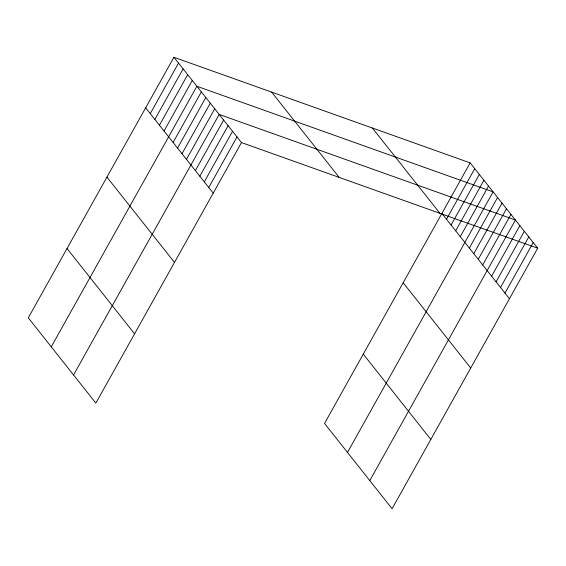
<?xml version="1.0" encoding="UTF-8"?>
<svg xmlns="http://www.w3.org/2000/svg" width="566" height="566" viewBox="0 0 566 566"><rect width="100%" height="100%" fill="white"/><g stroke="black" fill="none" stroke-linecap="round" stroke-linejoin="round"><path stroke-width="0.85" d="M173.918 57.272L28.3 317.823L95.852 403.119L241.47 142.568L173.918 57.272L470.148 162.881L537.7 248.177L392.082 508.728L324.53 423.432L470.148 162.881M150.259 113.624L178.509 63.074M154.858 119.419L183.108 68.875M159.449 125.22L187.7 74.67M164.041 131.022L192.291 80.471M51.265 346.824L196.883 86.273L493.113 191.881L347.496 452.432M173.097 142.455L201.347 91.904M177.554 148.08L205.805 97.529M182.011 153.711L210.262 103.161M186.469 159.343L214.719 108.792M73.559 374.975L219.176 114.424L515.407 220.025L369.789 480.584M195.383 170.599L223.641 120.049M199.848 176.231L228.098 125.68M204.305 181.863L232.555 131.312M208.762 187.488L237.013 136.937M446.489 219.226L474.74 168.675M451.081 225.027L479.331 174.477M455.672 230.829L483.93 180.278M460.271 236.63L488.522 186.08M469.32 248.057L497.571 197.506M473.777 253.688L502.028 203.137M478.242 259.32L506.492 208.769M482.699 264.945L510.949 214.401M491.613 276.208L519.864 225.657M496.071 281.84L524.321 231.289M500.535 287.464L528.785 236.913M504.992 293.096L533.243 242.545M241.47 142.568L537.7 248.177M441.897 213.424L509.45 298.728M372.393 128.029L439.945 213.325M271.673 92.124L339.225 177.42M403.162 282.731L470.721 368.027M363.259 354.132L430.811 439.428M145.667 107.823L213.219 193.119M106.939 177.123L174.491 262.419M67.029 248.524L134.588 333.82"/></g></svg>
